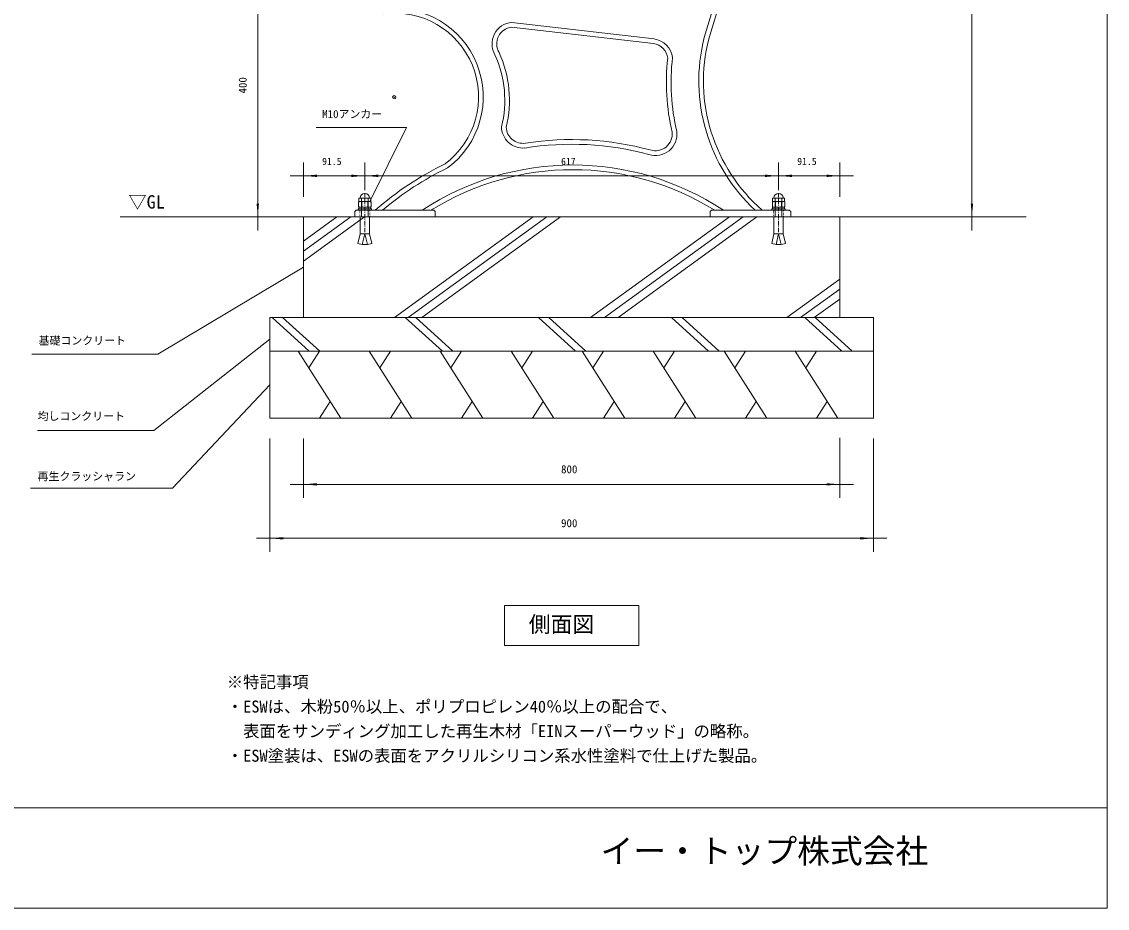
# Model space of a CAD drawing. Units: millimetres, scale not verified. Extents: x -1950 to 1950, y -1375 to 1375.
# Drawn here: x 331 to 1950, y -1375 to -53 of the extents above; entities that cross this region are included whole.
import ezdxf
from ezdxf.enums import TextEntityAlignment as Align

# ---------------------------------------------------------------- set-up
doc = ezdxf.new("R2010")
doc.units = ezdxf.units.MM
doc.header["$LTSCALE"] = 10
doc.header["$PDMODE"] = 32
doc.header["$PDSIZE"] = 5
doc.linetypes.add('USER5', pattern=[0.208282, 0.069427, -0.138855])
doc.linetypes.add('USER6', pattern=[1.041641, 0.625, -0.208282, 0.069427, -0.138931])
doc.layers.add('0-1_IMPORTED', color=30, linetype='Continuous', lineweight=18)
doc.styles.add('ＭＳ ゴシック', font='')
doc.styles.get('ＭＳ ゴシック').set_extended_font_data('MS Gothic')

msp = doc.modelspace()

# ---------------------------------------------------------------- linework, layer by layer
at = {"layer": '0-1_IMPORTED', "color": 1}
for p, q in [((1748.15, 505.05), (1748.15, -344.39)), ((683.15, 55.61), (683.15, -344.39)), ((770, -210.95), (904.89, -210.95)), ((904.89, -210.95), (850.04, -321.39)), ((751.29, -314.39), (751.29, -263)), ((842.79, -304.39), (842.79, -263)), ((842.79, -304.39), (842.79, -263)), ((1459.75, -304.39), (1459.75, -263)), ((1459.75, -304.39), (1459.75, -263)), ((1551.29, -314.39), (1551.29, -263)), ((731.29, -283), (751.29, -283)), ((751.29, -283), (842.79, -283)), ((822.79, -283), (842.79, -283)), ((842.79, -283), (862.79, -283)), ((842.79, -283), (1459.75, -283)), ((1439.75, -283), (1459.75, -283)), ((1459.75, -283), (1551.29, -283)), ((1459.75, -283), (1479.75, -283)), ((1551.29, -283), (1571.29, -283)), ((721.29, -344.39), (663.15, -344.39)), ((683.15, -344.39), (683.15, -364.39)), ((1674, -344.39), (1768.15, -344.39)), ((1748.15, -344.39), (1748.15, -364.39)), ((701.29, -674.39), (701.29, -843.41)), ((751.29, -674.39), (751.29, -763)), ((1551.29, -673.69), (1551.29, -763)), ((1601.29, -674.39), (1601.29, -843.41)), ((731.29, -743), (751.29, -743)), ((751.29, -743), (1551.29, -743)), ((1551.29, -743), (1571.29, -743)), ((681.29, -823.41), (701.29, -823.41)), ((701.29, -823.41), (1601.29, -823.41)), ((1601.29, -823.41), (1621.29, -823.41))]:
    msp.add_line(p, q, dxfattribs=at)
at = {"layer": '0-1_IMPORTED'}
for p, q in [((1512.17, 457.16), (1348.92, -76.84)), ((1518.86, 455.11), (1355.71, -78.56)), ((1061.67, -61.27), (1273.33, -85.8)), ((1061.97, -54.25), (1274.13, -78.85)), ((835.64, -316.3), (849.94, -316.3)), ((835.64, -316.3), (849.94, -316.3)), ((838.17, -328.98), (838.17, -322.01)), ((838.17, -328.98), (838.17, -322.01)), ((842.79, -317.01), (842.79, -320.58)), ((842.79, -317.01), (842.79, -320.58)), ((847.41, -322.01), (847.41, -328.98)), ((847.41, -322.01), (847.41, -328.98)), ((1452.6, -316.3), (1466.9, -316.3)), ((1452.6, -316.3), (1466.9, -316.3)), ((1455.13, -328.98), (1455.13, -322.01)), ((1455.13, -328.98), (1455.13, -322.01)), ((1459.75, -317.01), (1459.75, -320.58)), ((1459.75, -317.01), (1459.75, -320.58)), ((1464.37, -322.01), (1464.37, -328.98)), ((1464.37, -322.01), (1464.37, -328.98)), ((477.95, -344.39), (1828.82, -344.39)), ((781.29, -344.39), (673.15, -344.39)), ((751.29, -410.27), (842.16, -344.39)), ((751.29, -395.42), (821.67, -344.39)), ((751.29, -380.57), (801.19, -344.39)), ((795.8, -344.39), (1506.77, -344.39)), ((886.89, -494.39), (1093.79, -344.39)), ((907.37, -494.39), (1114.27, -344.39)), ((927.86, -494.39), (1134.75, -344.39)), ((1179.49, -494.39), (1386.38, -344.39)), ((1199.97, -494.39), (1406.87, -344.39)), ((1220.45, -494.39), (1427.35, -344.39)), ((1578.15, -344.39), (1758.15, -344.39)), ((842.79, -369.39), (839.04, -385.63)), ((842.79, -369.39), (839.04, -385.63)), ((842.79, -369.39), (846.54, -385.63)), ((842.79, -369.39), (846.54, -385.63)), ((1459.75, -369.39), (1456, -385.63)), ((1459.75, -369.39), (1456, -385.63)), ((1459.75, -369.39), (1463.5, -385.63)), ((1459.75, -369.39), (1463.5, -385.63)), ((839.04, -385.63), (832.54, -384.13)), ((839.04, -385.63), (832.54, -384.13)), ((846.54, -385.63), (839.04, -385.63)), ((846.54, -385.63), (839.04, -385.63)), ((846.54, -385.63), (853.03, -384.13)), ((846.54, -385.63), (853.03, -384.13)), ((1456, -385.63), (1449.5, -384.13)), ((1456, -385.63), (1449.5, -384.13)), ((1463.5, -385.63), (1456, -385.63)), ((1463.5, -385.63), (1456, -385.63)), ((1463.5, -385.63), (1469.99, -384.13)), ((1463.5, -385.63), (1469.99, -384.13)), ((1472.08, -494.39), (1551.29, -436.96)), ((1492.57, -494.39), (1551.29, -451.81)), ((1513.05, -494.39), (1551.29, -466.66)), ((704.6, -494.39), (759.87, -544.39)), ((720.23, -494.39), (775.5, -544.39)), ((903.13, -494.39), (958.4, -544.39)), ((918.76, -494.39), (974.03, -544.39)), ((1101.66, -494.39), (1156.93, -544.39)), ((1117.29, -494.39), (1172.56, -544.39)), ((1300.19, -494.39), (1355.46, -544.39)), ((1315.82, -494.39), (1371.09, -544.39)), ((1498.72, -494.39), (1553.99, -544.39)), ((1514.35, -494.39), (1569.62, -544.39)), ((807.17, -644.39), (743.32, -544.39)), ((759.28, -569.39), (775.24, -544.39)), ((913.05, -644.39), (849.2, -544.39)), ((865.16, -569.39), (881.13, -544.39)), ((1018.94, -644.39), (955.08, -544.39)), ((971.04, -569.39), (987.01, -544.39)), ((1124.82, -644.39), (1060.96, -544.39)), ((1076.93, -569.39), (1092.89, -544.39)), ((1230.7, -644.39), (1166.84, -544.39)), ((1182.81, -569.39), (1198.77, -544.39)), ((1336.58, -644.39), (1272.73, -544.39)), ((1288.69, -569.39), (1304.66, -544.39)), ((1442.47, -644.39), (1378.61, -544.39)), ((1394.57, -569.39), (1410.54, -544.39)), ((1548.35, -644.39), (1484.49, -544.39)), ((1500.46, -569.39), (1516.42, -544.39)), ((791.21, -619.39), (775.24, -644.39)), ((897.09, -619.39), (881.13, -644.39)), ((1002.97, -619.39), (987.01, -644.39)), ((1108.85, -619.39), (1092.89, -644.39)), ((1214.74, -619.39), (1198.77, -644.39)), ((1320.62, -619.39), (1304.66, -644.39)), ((1426.5, -619.39), (1410.54, -644.39)), ((1532.38, -619.39), (1516.42, -644.39)), ((-1950, -1225), (1950, -1225))]:
    msp.add_line(p, q, dxfattribs=at)
at = {"layer": '0-1_IMPORTED', "linetype": 'USER6'}
for p, q in [((842.79, -366.8), (842.79, -308.8)), ((1459.79, -366.8), (1459.79, -308.8))]:
    msp.add_line(p, q, dxfattribs=at)
at = {"layer": '0-1_IMPORTED'}
for points in [[(-1950, 1375), (1950, 1375), (1950, -1375), (-1950, -1375)], [(852.03, -322.01), (850.79, -321.3), (834.79, -321.3), (833.55, -322.01), (833.55, -328.98), (834.79, -329.7), (850.79, -329.7), (852.03, -328.98)], [(852.03, -322.01), (850.79, -321.3), (834.79, -321.3), (833.55, -322.01), (833.55, -328.98), (834.79, -329.7), (850.79, -329.7), (852.03, -328.98)], [(833.79, -316.3), (851.79, -316.3), (851.79, -321.3), (833.79, -321.3)], [(833.79, -316.3), (851.79, -316.3), (851.79, -321.3), (833.79, -321.3)], [(847.79, -316.39), (837.79, -316.39), (837.79, -344.39), (847.79, -344.39)], [(847.79, -316.39), (837.79, -316.39), (837.79, -344.39), (847.79, -344.39)], [(1468.99, -322.01), (1467.75, -321.3), (1451.75, -321.3), (1450.51, -322.01), (1450.51, -328.98), (1451.75, -329.7), (1467.75, -329.7), (1468.99, -328.98)], [(1468.99, -322.01), (1467.75, -321.3), (1451.75, -321.3), (1450.51, -322.01), (1450.51, -328.98), (1451.75, -329.7), (1467.75, -329.7), (1468.99, -328.98)], [(1450.75, -316.3), (1468.75, -316.3), (1468.75, -321.3), (1450.75, -321.3)], [(1450.75, -316.3), (1468.75, -316.3), (1468.75, -321.3), (1450.75, -321.3)], [(1464.75, -316.39), (1454.75, -316.39), (1454.75, -344.39), (1464.75, -344.39)], [(1464.75, -316.39), (1454.75, -316.39), (1454.75, -344.39), (1464.75, -344.39)], [(827.79, -336.39), (829.79, -334.39), (945.79, -334.39), (947.79, -336.39), (947.79, -344.39), (827.79, -344.39)], [(852.79, -332.09), (832.79, -332.09), (832.79, -334.39), (852.79, -334.39)], [(852.79, -332.09), (832.79, -332.09), (832.79, -334.39), (852.79, -334.39)], [(851.7, -329.7), (833.87, -329.7), (833.87, -332.09), (851.7, -332.09)], [(851.7, -329.7), (833.87, -329.7), (833.87, -332.09), (851.7, -332.09)], [(1477.83, -336.39), (1475.83, -334.39), (1359.83, -334.39), (1357.83, -336.39), (1357.83, -344.39), (1477.83, -344.39)], [(1469.75, -332.09), (1449.75, -332.09), (1449.75, -334.39), (1469.75, -334.39)], [(1469.75, -332.09), (1449.75, -332.09), (1449.75, -334.39), (1469.75, -334.39)], [(1468.66, -329.7), (1450.83, -329.7), (1450.83, -332.09), (1468.66, -332.09)], [(1468.66, -329.7), (1450.83, -329.7), (1450.83, -332.09), (1468.66, -332.09)], [(751.29, -344.39), (1551.29, -344.39), (1551.29, -494.39), (751.29, -494.39)], [(849.87, -344.39), (835.71, -344.39), (835.71, -369.39), (849.87, -369.39)], [(849.87, -344.39), (835.71, -344.39), (835.71, -369.39), (849.87, -369.39)], [(1466.83, -344.39), (1452.67, -344.39), (1452.67, -369.39), (1466.83, -369.39)], [(1466.83, -344.39), (1452.67, -344.39), (1452.67, -369.39), (1466.83, -369.39)], [(701.29, -494.39), (1601.29, -494.39), (1601.29, -544.39), (701.29, -544.39)], [(701.29, -544.39), (1601.29, -544.39), (1601.29, -644.39), (701.29, -644.39)], [(1051.29, -923.41), (1251.29, -923.41), (1251.29, -983.41), (1051.29, -983.41)]]:
    msp.add_lwpolyline(points, close=True, dxfattribs=at)
for points in [[(852.03, -322.01), (851.45, -321.7), (850.87, -321.48), (850.29, -321.34), (849.72, -321.3), (849.14, -321.34), (848.56, -321.48), (847.98, -321.7), (847.41, -322.01), (846.25, -321.7), (845.1, -321.48), (843.94, -321.34), (842.79, -321.3), (841.63, -321.34), (840.48, -321.48), (839.32, -321.7), (838.17, -322.01), (837.59, -321.7), (837.02, -321.48), (836.44, -321.34), (835.86, -321.3), (835.28, -321.34), (834.71, -321.48), (834.13, -321.7), (833.55, -322.01)], [(852.03, -322.01), (851.45, -321.7), (850.87, -321.48), (850.29, -321.34), (849.72, -321.3), (849.14, -321.34), (848.56, -321.48), (847.98, -321.7), (847.41, -322.01), (846.25, -321.7), (845.1, -321.48), (843.94, -321.34), (842.79, -321.3), (841.63, -321.34), (840.48, -321.48), (839.32, -321.7), (838.17, -322.01), (837.59, -321.7), (837.02, -321.48), (836.44, -321.34), (835.86, -321.3), (835.28, -321.34), (834.71, -321.48), (834.13, -321.7), (833.55, -322.01)], [(1468.99, -322.01), (1468.41, -321.7), (1467.83, -321.48), (1467.25, -321.34), (1466.68, -321.3), (1466.1, -321.34), (1465.52, -321.48), (1464.94, -321.7), (1464.37, -322.01), (1463.21, -321.7), (1462.06, -321.48), (1460.9, -321.34), (1459.75, -321.3), (1458.59, -321.34), (1457.44, -321.48), (1456.28, -321.7), (1455.13, -322.01), (1454.55, -321.7), (1453.98, -321.48), (1453.4, -321.34), (1452.82, -321.3), (1452.24, -321.34), (1451.67, -321.48), (1451.09, -321.7), (1450.51, -322.01)], [(1468.99, -322.01), (1468.41, -321.7), (1467.83, -321.48), (1467.25, -321.34), (1466.68, -321.3), (1466.1, -321.34), (1465.52, -321.48), (1464.94, -321.7), (1464.37, -322.01), (1463.21, -321.7), (1462.06, -321.48), (1460.9, -321.34), (1459.75, -321.3), (1458.59, -321.34), (1457.44, -321.48), (1456.28, -321.7), (1455.13, -322.01), (1454.55, -321.7), (1453.98, -321.48), (1453.4, -321.34), (1452.82, -321.3), (1452.24, -321.34), (1451.67, -321.48), (1451.09, -321.7), (1450.51, -322.01)], [(852.03, -328.98), (851.45, -329.29), (850.87, -329.52), (850.29, -329.65), (849.72, -329.7), (849.14, -329.65), (848.56, -329.52), (847.98, -329.29), (847.41, -328.98), (846.25, -329.29), (845.1, -329.52), (843.94, -329.65), (842.79, -329.7), (841.63, -329.65), (840.48, -329.52), (839.32, -329.29), (838.17, -328.98), (837.59, -329.29), (837.02, -329.52), (836.44, -329.65), (835.86, -329.7), (835.28, -329.65), (834.71, -329.52), (834.13, -329.29), (833.55, -328.98)], [(852.03, -328.98), (851.45, -329.29), (850.87, -329.52), (850.29, -329.65), (849.72, -329.7), (849.14, -329.65), (848.56, -329.52), (847.98, -329.29), (847.41, -328.98), (846.25, -329.29), (845.1, -329.52), (843.94, -329.65), (842.79, -329.7), (841.63, -329.65), (840.48, -329.52), (839.32, -329.29), (838.17, -328.98), (837.59, -329.29), (837.02, -329.52), (836.44, -329.65), (835.86, -329.7), (835.28, -329.65), (834.71, -329.52), (834.13, -329.29), (833.55, -328.98)], [(1468.99, -328.98), (1468.41, -329.29), (1467.83, -329.52), (1467.25, -329.65), (1466.68, -329.7), (1466.1, -329.65), (1465.52, -329.52), (1464.94, -329.29), (1464.37, -328.98), (1463.21, -329.29), (1462.06, -329.52), (1460.9, -329.65), (1459.75, -329.7), (1458.59, -329.65), (1457.44, -329.52), (1456.28, -329.29), (1455.13, -328.98), (1454.55, -329.29), (1453.98, -329.52), (1453.4, -329.65), (1452.82, -329.7), (1452.24, -329.65), (1451.67, -329.52), (1451.09, -329.29), (1450.51, -328.98)], [(1468.99, -328.98), (1468.41, -329.29), (1467.83, -329.52), (1467.25, -329.65), (1466.68, -329.7), (1466.1, -329.65), (1465.52, -329.52), (1464.94, -329.29), (1464.37, -328.98), (1463.21, -329.29), (1462.06, -329.52), (1460.9, -329.65), (1459.75, -329.7), (1458.59, -329.65), (1457.44, -329.52), (1456.28, -329.29), (1455.13, -328.98), (1454.55, -329.29), (1453.98, -329.52), (1453.4, -329.65), (1452.82, -329.7), (1452.24, -329.65), (1451.67, -329.52), (1451.09, -329.29), (1450.51, -328.98)], [(832.54, -384.13), (835.71, -369.39), (842.79, -369.39), (839.04, -385.63), (832.54, -384.13), (835.71, -369.39)], [(832.54, -384.13), (835.71, -369.39), (842.79, -369.39), (839.04, -385.63), (832.54, -384.13), (835.71, -369.39)], [(853.03, -384.13), (849.87, -369.39), (842.79, -369.39), (846.54, -385.63), (853.03, -384.13), (849.87, -369.39)], [(853.03, -384.13), (849.87, -369.39), (842.79, -369.39), (846.54, -385.63), (853.03, -384.13), (849.87, -369.39)], [(1449.5, -384.13), (1452.67, -369.39), (1459.75, -369.39), (1456, -385.63), (1449.5, -384.13), (1452.67, -369.39)], [(1449.5, -384.13), (1452.67, -369.39), (1459.75, -369.39), (1456, -385.63), (1449.5, -384.13), (1452.67, -369.39)], [(1469.99, -384.13), (1466.83, -369.39), (1459.75, -369.39), (1463.5, -385.63), (1469.99, -384.13), (1466.83, -369.39)], [(1469.99, -384.13), (1466.83, -369.39), (1459.75, -369.39), (1463.5, -385.63), (1469.99, -384.13), (1466.83, -369.39)]]:
    msp.add_lwpolyline(points, dxfattribs=at)
at = {"layer": '0-1_IMPORTED', "linetype": 'USER5'}
for points in [[(835.29, -334.39), (850.29, -334.39), (850.29, -344.39), (835.29, -344.39)], [(1452.25, -334.39), (1467.25, -334.39), (1467.25, -344.39), (1452.25, -344.39)]]:
    msp.add_lwpolyline(points, close=True, dxfattribs=at)
at = {"layer": '0-1_IMPORTED', "color": 1}
for points in [[(346, -549), (534, -549), (751.29, -419.39)], [(354.8, -662.75), (528, -662.75), (701.29, -526.54)], [(344, -748.89), (556, -748.89), (701.29, -594.39)]]:
    msp.add_lwpolyline(points, dxfattribs=at)
at = {"layer": '0-1_IMPORTED'}
for centre, radius, start, end in [((887.34, -165.38), 132, 306.66753, 97.20764), ((887.34, -165.38), 125, 306.9736, 97.38244), ((1064.75, -86.38), 32.3, 94.93662, 210.14811), ((1064.75, -86.38), 25.3, 96.98027, 210.60233), ((1269.79, -110.71), 32.15, 6.97306, 82.23789), ((1603.84, -141.53), 263, 165.76082, 227.16271), ((1603.84, -141.53), 256, 165.76082, 228.88039), ((1269.79, -110.71), 25, 7.47728, 82.23789), ((888.49, -170.21), 163, 345.9259, 24.50226), ((888.49, -170.21), 170, 346.25135, 24.66991), ((1610.45, -144.14), 318, 173.36837, 193.40209), ((1610.45, -144.14), 311, 173.10347, 193.56364), ((1078.59, -209.6), 32, 180.37379, 274.86716), ((1078.59, -209.6), 25, 182.33631, 278.47833), ((1276.21, -220.68), 32, 251.75488, 6.41576), ((1276.21, -220.68), 25, 252.01657, 6.41576), ((1152, -673.95), 438, 74.89552, 99.28382), ((1152, -673.95), 445, 74.82436, 99.012), ((1158.71, -673.56), 453, 115.66327, 131.52007), ((1158.71, -673.56), 446, 115.57668, 130.4939), ((1152.96, -673.83), 407, 56.51424, 123.48559), ((1152.96, -673.83), 400, 58.06189, 121.93811), ((842.79, -316.3), 7.15, 90, 180), ((842.79, -316.3), 7.15, 90, 180), ((842.79, -316.3), 7.15, 0, 90), ((842.79, -316.3), 7.15, 0, 90), ((1459.75, -316.3), 7.15, 90, 180), ((1459.75, -316.3), 7.15, 90, 180), ((1459.75, -316.3), 7.15, 0, 90), ((1459.75, -316.3), 7.15, 0, 90)]:
    msp.add_arc(centre, radius, start, end, dxfattribs=at)
at = {"layer": '0-1_IMPORTED', "color": 1}
msp.add_point((886.59, -165.78), dxfattribs=at)
for points in [[(751.29, -283), (771.29, -281.25), (771.29, -284.75)], [(842.79, -283), (822.79, -284.75), (822.79, -281.25)], [(842.79, -283), (862.79, -281.25), (862.79, -284.75)], [(1459.75, -283), (1439.75, -284.75), (1439.75, -281.25)], [(1459.75, -283), (1479.75, -281.25), (1479.75, -284.75)], [(1551.29, -283), (1531.29, -284.75), (1531.29, -281.25)], [(683.15, -344.39), (681.4, -324.39), (684.9, -324.39)], [(1748.15, -344.39), (1746.4, -324.39), (1749.9, -324.39)], [(751.29, -743), (771.29, -741.25), (771.29, -744.75)], [(1551.29, -743), (1531.29, -744.75), (1531.29, -741.25)], [(701.29, -823.41), (721.29, -821.66), (721.29, -825.16)], [(1601.29, -823.41), (1581.29, -825.16), (1581.29, -821.66)]]:
    msp.add_solid(points, dxfattribs=at)

# ---------------------------------------------------------------- texts
at = {"layer": '0-1_IMPORTED', "color": 7, "style": 'ＭＳ ゴシック'}
msp.add_text('400', height=11.94, rotation=90, dxfattribs=at).set_placement((670.18, -160.26), align=Align.BOTTOM_LEFT)
for s, height, p in [('M10アンカー', 11.94, (779.19, -200.49)), ('91.5', 10.67, (779.05, -270.04)), ('617', 10.67, (1135.39, -270.04)), ('91.5', 10.67, (1487.53, -270.04)), ('▽GL', 19.9, (490.22, -337.76)), ('基礎コンクリート', 11.94, (356.28, -538.21)), ('均しコンクリート', 11.94, (354.8, -650.9)), ('再生クラッシャラン', 11.94, (354.8, -740.59)), ('800', 11.94, (1135.41, -730.04)), ('900', 11.94, (1135.41, -810.44)), ('側面図', 23.88, (1087.21, -970.66)), ('※特記事項', 17.91, (636.85, -1051.95)), ('・ESWは、木粉50％以上、ポリプロピレン40％以上の配合で、', 17.91, (636.85, -1088.6)), ('  表面をサンディング加工した再生木材「EINスーパーウッド」の略称。', 17.91, (636.85, -1125.25)), ('・ESW塗装は、ESWの表面をアクリルシリコン系水性塗料で仕上げた製品。', 17.91, (636.85, -1161.9)), ('イー・トップ株式会社', 35.82, (1194.36, -1318.19))]:
    msp.add_text(s, height=height, dxfattribs=at).set_placement(p, align=Align.BOTTOM_LEFT)

doc.saveas('drawing.dxf')
